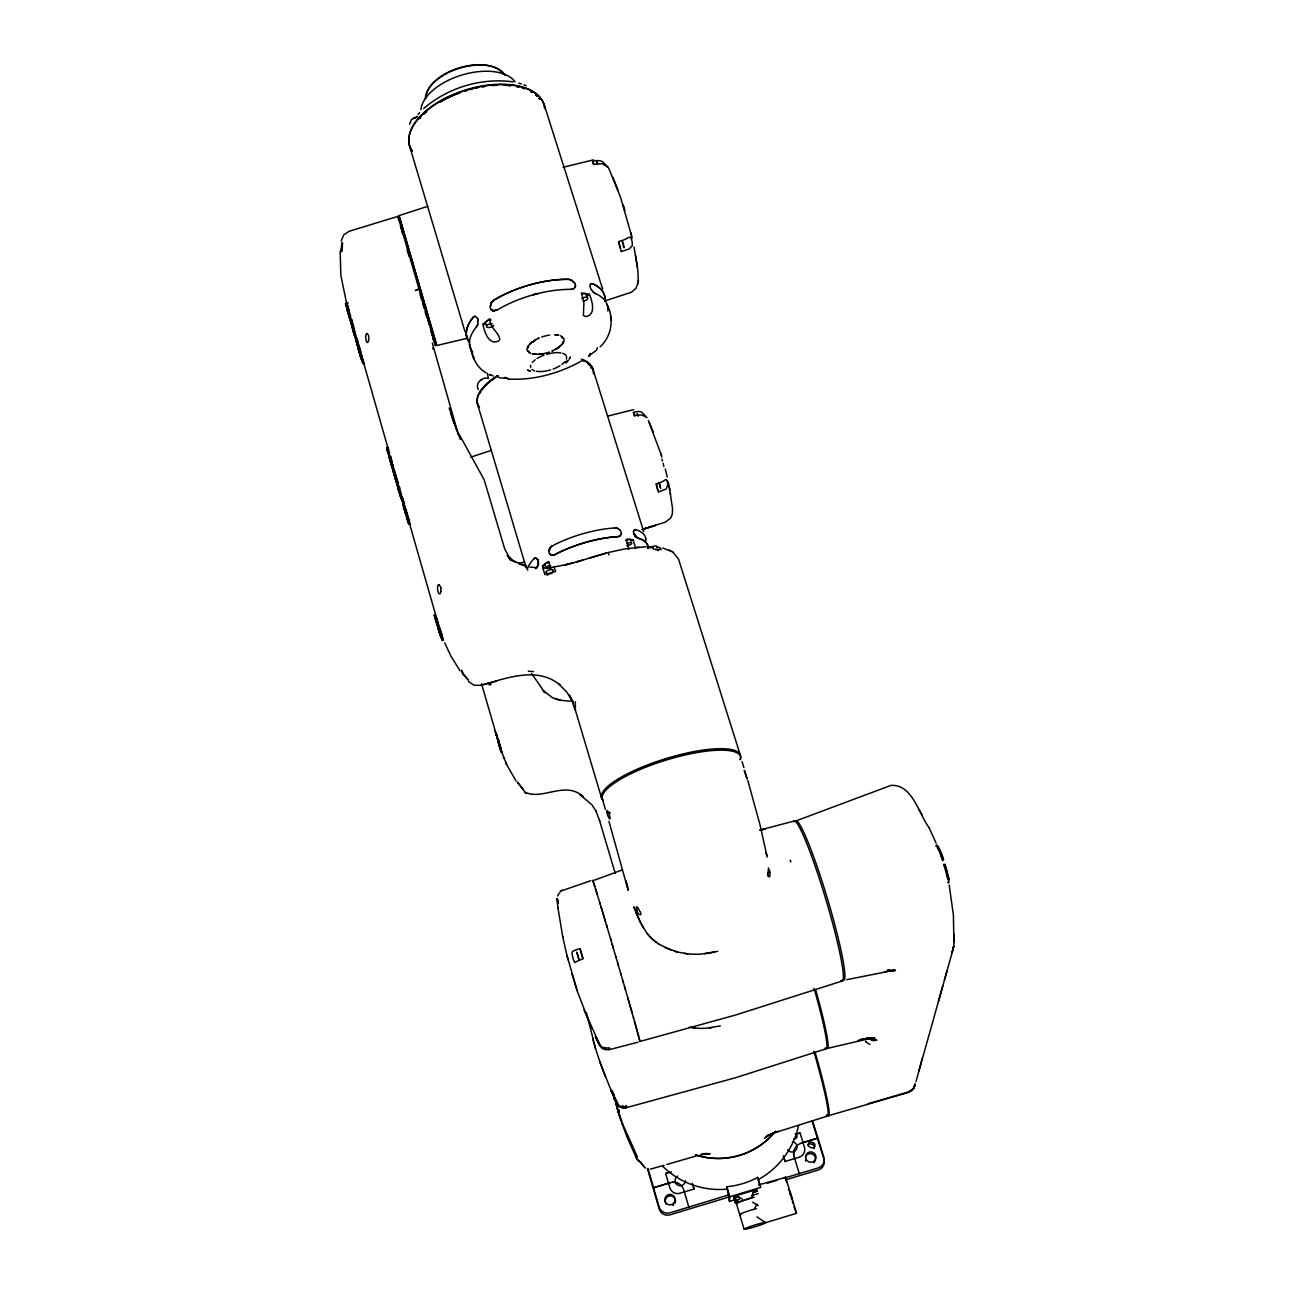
<?xml version="1.0" encoding="UTF-8"?>
<svg xmlns="http://www.w3.org/2000/svg" width="1294" height="1294" viewBox="0 0 1294 1294"><rect width="100%" height="100%" fill="white"/><g stroke="black" fill="none" stroke-linecap="round" stroke-linejoin="round"><path stroke-width="1.5" d="M648.132 548.155A61.287 21.205 -16.9 0 0 638.168 538.207L634.206 534.519A3.85 1.973 61.7 0 1 633.494 532.206L633.607 531.041M954.066 936.516L954.05 934.333L953.904 942.566L953.403 915.117L949.198 885.031M633.526 531.413L633.478 531.802M490.232 306.5L491.574 302.505L490.264 307.115A4.61 3.445 -77.2 0 0 491.202 309.687L493.677 310.948L491.202 309.687M478.052 320.427L477.777 324.001A7.618 3.445 -86.9 0 1 476.257 326.978M638.298 281.671L637.877 270.317L634.028 247.008M943.682 865.314L943.698 864.457M548.915 551.228L550.079 547.88L548.947 551.745A3.866 2.992 -82.4 0 0 549.481 553.606L551.875 555.223L554.803 554.657A61.287 21.205 -16.9 0 1 617.788 536.589A6.454 4.788 44 0 0 620.392 535.587L621.217 534.26M954.05 937.39L953.759 945.639M498.449 741.527L497.462 739.068M340.193 251.198L340.807 275.121L346.468 302.618M944.927 864.942L944.944 864.117L948.259 877.85M433.231 348.183L433.166 349.073L433.118 347.746M574.908 708.271L575.377 710.066L575.361 701.769M341.115 241.007L343.751 234.861L349.154 231.27L397.937 216.373L435.447 345.579L434.137 342.037M591.52 289.84L590.857 288.821A4.578 2.184 59.1 0 1 590.032 286.168L590.776 283.904A7.764 3.461 65.3 0 1 592.814 283.968M910.604 1091.052L913.435 1088.772L914.939 1084.259L913.435 1088.772L909.504 1091.489L914.098 1087.704M729.412 1201.43L726.856 1186.727A81.15 80.972 63.6 0 0 757.686 1177.411L760.71 1187.407L729.848 1196.74L729.412 1201.43L735.089 1199.716M793.659 1154.588L794.047 1150.366M467.846 338.122L436.741 345.53L399.037 215.613L427.861 206.296M496.912 736.399L496.75 734.879M368.677 340.015L368.709 336.456A3.639 1.666 88.5 0 0 368.224 334.774L366.817 333.561M621.282 533.888L621.314 532.999M812.535 1120.814L823.809 1157.127A8.735 8.621 57.9 0 1 818.148 1167.964L784.293 1178.09M558.005 899.848L557.924 903.746L557.196 898.796M575.442 286.023L574.245 288.336A7.651 5.322 40.7 0 1 571.188 289.355A71.736 31.654 -17.1 0 0 497.025 310.059L493.629 310.932L490.895 309.266M575.474 285.489L575.248 286.945M440.801 591.714L440.882 588.172M605.188 300.806L631.488 292.234L636.033 288.238L638.185 282.302M642.552 529.375L665.456 522.08L670.713 517.988L672.33 514.074L672.573 508.655L669.208 486.69M638.007 283.677L638.476 280.313M390.869 458.027C394.864 470.951 389.154 459.435 391.403 462.476M953.743 945.768L952.093 952.675L953.662 946.254L953.306 948.518M536.654 567.128A6.082 2.928 -89.4 0 0 538.175 563.44L538.288 561.45A3.866 2.248 86.8 0 0 537.592 559.671L537.156 559.008M914.939 1084.243L914.567 1086.572L914.842 1085.407M752.784 1192.421L757.508 1190.998L753.124 1192.615A4.658 4.594 83.9 0 1 752.93 1193.424L752.833 1193.666A27.53 27.125 85.6 0 1 751.992 1195.332L751.571 1196.077M538.142 564.475L538.32 563.505A4.303 2.491 86.8 0 0 538.32 561.434M758.543 1184.9L785.442 1177.443M530.669 365.151L530.556 367.561M500.503 747.576L501.7 752.655L498.594 743.371A125.761 36.248 -16.9 0 1 498.141 741.3L497.769 739.44M796.15 1134.11L800.048 1133.043L804.447 1147.228A8.039 7.958 58.3 0 1 799.191 1157.208L785.086 1161.478L783.339 1155.655M566.448 359.182L566.643 356.772M478.408 389.672C474.332 383.04 483.39 375.972 488.679 378.576M936.225 846.357L936.5 845.403M947.92 877.769L948.049 879.144M597.537 347.665L596.194 350.528L591.326 354.022A5.597 1.068 -29.5 0 0 589.692 355.316M841.828 981.143L735.445 1015.062L639.98 1041.46L633.397 1017.375M919.274 1069.653L915.893 1081.849M922.234 1058.249L918.966 1070.866L952.562 951.106M948.745 881.958L949.117 879.144M764.107 1222.183L765.692 1222.652L796.522 1213.303L790.003 1191.418M938.457 1001.362L942.841 985.64M944.458 979.914L947.014 970.872M590.177 353.343L588.802 356.368L589.611 355.349M633.559 531.058L634.141 530.006A6.454 3.041 68 0 1 634.966 529.602L635.791 529.634L634.739 529.634M753.286 1194.702L751.49 1198.018A11.727 1.019 -17 0 0 749.647 1198.519L744.907 1199.942A11.727 1.019 -17 0 0 740.702 1201.414L738.259 1202.369A11.727 1.019 -17 0 0 736.254 1203.404L736.254 1203.857A11.727 1.019 -17 0 0 736.771 1203.857M415.39 290.552L419.11 288.966L415.746 290.228M948.648 882.346L948.615 882.459A18.375 1.925 77.6 0 1 948.534 882.637M490.555 304.705L491.235 303.006A7.651 6.195 -78.4 0 1 492.318 301.583L493.984 300.095A72.011 32.059 -17.1 0 1 568.115 279.31A7.829 6.033 51.7 0 1 571.77 280.377L574.779 283.354A4.594 3.122 48.4 0 1 575.474 285.99M462.556 673.139L468.444 680.062L463.576 674.821L461.57 670.324L463.187 674.853M947.887 879.694L946.998 875.553M590.113 284.939L590.824 283.871M656.559 483.778L658.824 483.131M397.937 216.373L398.94 220.546M667.704 484.15A4.464 1.472 82.1 0 1 667.769 484.668L666.216 489.003L658.597 491.882M491.008 303.556L491.283 303.022A7.732 6.26 -78.4 0 1 492.674 301.178M618.888 242.043L621.249 251.376M754.467 1208.709L756.99 1204.083M569.085 359.473L570.411 357.015L569.764 358.131M639.802 1041.217L639.317 1038.694M765.579 1222.798L765.627 1222.49A11.322 0.873 -17 0 0 749.113 1226.89A11.322 0.873 -17 0 0 748.886 1228.475A11.322 0.873 -17 0 0 765.579 1222.798L756.909 1216.813M733.682 1196.449L756.974 1189.396M753.739 1194.977L758.3 1193.553M415.148 118.207L416.506 116.347M525.979 566.448L527.758 570.25M528.146 345.789L532.432 341.632L529.877 343.945M562.841 343.395L558.523 347.52L561.127 345.385M536.751 567.29L536.687 567.306A61.287 21.205 -16.9 0 0 535.392 568.648A61.222 21.189 -16.9 0 1 536.751 567.29A6.082 3.284 87.3 0 0 538.627 563.683M417.994 114.503L419.612 112.659M492.642 301.13L493.984 300.095A71.946 32.026 -17.1 0 1 568.082 279.358A7.829 5.904 49.8 0 1 571.754 280.491L573.646 281.93M600.157 346.776C611.819 336.068 614.375 318.583 607.08 304.543M568.309 360.557L565.866 363.08M532.238 362.498L535.166 359.797M492.302 301.567L493.548 300.418M564.815 361.835L561.887 364.487M618.985 241.428L621.638 240.668A11.872 3.72 -15.6 0 0 627.865 237.837L629.887 237.045L631.181 238.419A5.354 1.504 84 0 1 631.375 238.759L631.504 239.358A5.451 1.084 80.4 0 1 632.184 242.366L632.313 245.31A5.467 3.186 71 0 1 632.216 245.828L629.062 249.014L621.249 251.586M551.762 546.197L550.694 547.119L552.15 545.971A61.416 21.464 -16.9 0 1 615.103 527.952A6.583 5.289 56.8 0 1 618.208 528.664L619.826 529.893M551.406 546.489L551.05 546.796A6.502 5.451 -84.6 0 0 549.853 548.316A6.519 5.516 -85.9 0 1 551.001 546.764L551.794 546.214M423.672 108.599C447.756 87.652 481.449 77.446 513.087 81.878M482.888 324.26L489.714 318.647C489.31 327.333 498.449 331.798 499.808 339.19A5.758 3.72 6.1 0 1 499.419 339.998A5.839 3.623 -0.5 0 1 497.721 341.39C488.259 345.013 484.199 330.666 482.888 324.26L485.185 324.632A5.58 2.507 -16.5 0 0 486.738 324.681M735.72 1199.263L734.491 1200.444M583.4 315.251A5.645 3.478 -46.3 0 0 583.643 315.558L584.322 316.092A5.823 3.494 -35 0 0 586.311 316.464A5.71 3.704 -39.8 0 0 587.379 316.27C596.033 313.148 591.876 300.337 589.433 294.336L587.476 295.905A5.58 2.491 -17.7 0 1 586.829 296.358M565.769 361.948L567.241 360.8M534.39 558.474L533.872 558.846A6.567 3.607 77.7 0 1 534.341 558.474L533.921 558.846A61.416 21.464 -16.9 0 0 527.936 567.937M754.208 1197.257L751.701 1197.92A11.29 0.987 -17 0 0 739.78 1201.803L739.408 1201.948A11.29 0.987 -17 0 0 736.901 1203.744M501.36 751.296L501.118 750.374M764.511 1138.316L768.118 1135.614M543.561 569.182L542.509 565.688L548.478 561.531L550.84 568.341M493.095 300.758L494.017 300.111M635.613 548.332L633.089 539.711L631.391 540.876A4.739 1.666 -17.3 0 1 630.841 541.216M765.627 1137.377L768.782 1135.291M560.076 891.323L590.824 880.696M537.948 338.656L539.113 337.993L534.438 340.322M556.517 348.798L551.907 351.095L553.088 350.609M496.977 310.042L496.071 310.544M497.025 310.059L492.302 310.576M394.007 471.825L393.198 468.768M909.504 1091.489L911.639 1090.47M620.36 535.619A6.454 4.772 44 0 1 617.788 536.67A61.222 21.189 -16.9 0 0 554.803 554.657C551.309 555.854 555.175 554.56 553.525 555.126A6.405 5.063 -71.9 0 1 552.279 555.272L549.497 553.606M554.803 554.657L552.7 555.255M621.945 870.053L592.814 880.761M693.422 1187.051L693.988 1189.008L679.803 1193.294A8.071 7.99 -84.3 0 1 669.871 1187.86L665.682 1173.561L667.51 1172.914M561.272 890.596L562.292 890.191M773.197 1133.269L766.889 1135.776L778.212 1131.296M771.693 1133.69L827.675 1115.994M735.542 1199.295L735.72 1202.077M534.891 558.248L534.6 558.345A6.486 3.542 78.7 0 1 535.748 558.215L536.039 558.264A5.386 2.992 82.9 0 1 536.897 558.765A4.432 2.523 85.4 0 1 537.641 559.687A3.931 2.297 86.7 0 1 537.948 560.27L537.366 559.299A4.529 2.604 85.9 0 0 536.848 558.733L536.573 558.539A5.726 3.203 83.7 0 0 535.425 558.167A6.502 3.558 80.2 0 0 534.6 558.361M470.741 457.154L491.477 450.344M734.717 1199.635L734.491 1198.131M826.526 1048.641L735.607 1077.708L625.342 1107.955M736.221 1197.257L734.167 1198.293M736.949 1201.625L734.895 1202.433L736.949 1202.061M642.164 529.489L655.443 525.396L642.277 529.424M603.635 553.848L576.606 561.936L582.704 560.092M664.097 1165.279L650.348 1169.161M665.682 1173.561L671.408 1171.846M801.212 1143.103L817.905 1138.073L801.196 1143.217A10.902 10.773 58.1 0 0 794.079 1156.723M670.373 1182.7L653.535 1187.779L670.341 1182.619A10.95 10.837 -83.8 0 1 683.798 1189.962L688.845 1207.092L669.888 1212.818A8.783 8.67 -83.2 0 1 659.115 1206.93L647.906 1168.336M688.845 1207.092L728.36 1195.009M767.407 1183.201L776.788 1180.371M728.15 1197.257L669.904 1214.872A8.718 8.605 -83.4 0 1 659.196 1209.017L647.437 1168.595M785.442 1179.918L818.309 1169.97A8.686 8.557 58.3 0 0 823.938 1159.198L812.082 1121.073M589.174 558.151L606.724 552.959M942.453 860.332L943.407 858.812A19.556 2.378 72.8 0 0 936.516 845.451M942.485 860.623L943.504 859.572M579.356 561.095L564.297 565.154L573.242 562.858M666.782 1164.503L696.673 1155.833M498.627 742.53A125.664 36.151 -16.9 0 0 498.95 744.228L498.853 744.26A125.777 36.183 -16.9 0 1 498.513 742.562L500.293 748.595M498.594 743.371L498.255 741.268M481.53 683.766L498.869 743.387A134.414 128.624 -8 0 0 500.357 748.45L500.681 750.132A127.524 36.394 -16.9 0 1 500.357 748.45L506.601 764.479L516.128 781.123M500.972 750.941L501.344 751.717L498.95 743.807M501.393 752.186L501.538 750.843M868.128 1103.701L909.456 1091.635M828.338 1115.751L908.906 1092.298M798.236 1133.495L800.048 1133.043M603.974 553.751L606.223 553.104M495.198 731.498L495.78 732.986L495.198 731.207M436.547 623.077L434.088 614.812L435.641 615.2M438.909 631.326L437.97 626.474M440.332 633.801C440.753 640.368 444.004 638.411 441.464 633.381M438.828 631.035L441.966 639.899L443.583 640.239M736.593 1197.144L738.567 1196.691A6.729 6.616 84.1 0 0 739.1 1197.274L742.319 1199.134M393.23 466.649C393.263 463.98 390.61 463.592 391.71 466.115A144.524 58.424 -16.7 0 0 392.244 467.878L394.799 476.985L390.367 461.36L391.645 460.987M391.888 461.926L390.61 462.281L388.734 455.504L391.694 464.853M392.179 462.654C390.901 466.908 392.211 456.07 390.141 455.763M391.095 463.915L391.419 465.096L392.972 464.497M392.551 466.131L391.791 463.834M394.573 475.351L395.851 474.995L398.131 483.422L396.854 483.794L394.573 475.351A144.831 57.842 -16.7 0 0 395.673 479.896L397.048 479.799M396.918 479.476L395.511 479.265L396.692 478.327M397.161 480.43L396.11 481.514L397.727 482.161M397.792 484.587L396.789 482.662L398.067 482.306M398.18 483.907C394.848 485.735 400.752 484.862 397.549 481.692M400.493 496.718L400.218 495.925L401.771 496.362L400.493 496.718L399.943 494.955A145.203 57.065 -16.7 0 1 399.555 493.629C395.608 482.613 399.814 484.862 401.011 493.936L436.887 619.179M397.986 488.081L398.681 485.525M398.067 487.191L399.668 487.24M398.245 487.337L399.231 489.488M398.973 489.585C397.355 486.382 399.15 492.642 400.315 491.38M398.908 491.299L400.444 491.898M400.089 495.278L399.555 493.532L400.525 494.13M399.943 494.955L401.011 493.936M401.981 500.082L403.13 503.188L400.784 496.912L402.062 496.54L402.709 498.627M402.191 500.827C401.836 500.535 406.639 502.04 402.628 503.398L404.391 507.96M402.628 503.398L404.488 503.14M403.032 504.191C403.922 508.995 402.288 501.215 404.375 504.434M403.259 504.272L404.375 504.239M403.388 506.067C406.203 504.951 400.962 507.766 404.747 510.612L406.025 510.24L404.682 505.695M403.21 503.495L404.262 506.488M404.262 508.882A145.219 56.418 -16.7 0 0 405.281 510.726L406.559 510.37L406.025 509.448M407.561 513.912L406.284 514.268A145.397 56.273 -16.7 0 1 405.119 512.133L406.187 510.984L406.737 512.068M405.119 512.133L406.187 510.984M406.106 515.077L405.345 512.925L406.639 512.57L407.044 513.605M405.847 513.136A145.381 56.305 -16.7 0 0 406.057 513.492L407.335 513.136M405.604 513.831L406.639 512.57M408.597 517.519L406.72 517.762L406.478 516.872L408.192 516.743M406.478 516.872L407.626 516.953M406.72 517.762L408.273 517.471M408.111 522.436L406.963 518.571L408.241 518.198C411.799 520.706 406.559 523.585 409.26 521.789M408.597 519.266L407.319 519.638L408.5 523.002L409.777 522.647M409.632 522.372L408.5 523.002M409.163 524.361C412.236 523.019 407.238 525.607 408.451 522.161M390.206 458.157A144.41 59.2 -16.7 0 1 387.084 448.727L386.744 447.546L388.038 447.19M387.084 448.727L388.362 448.371L389.575 453.676M350.577 315.412L349.315 315.768A141.903 66.415 -16.6 0 1 348.959 314.976M355.931 340.484L355.235 336.537A142.275 65.396 -16.6 0 1 353.763 332.817L351.742 325.797A142.162 65.735 -16.6 0 1 350.415 320.087L351.677 319.731L353.602 326.444L352.324 326.8A142.275 65.396 -16.6 0 0 353.65 332.477M351.483 320.039L350.221 320.394L348.07 312.922A141.919 66.366 -16.6 0 1 346.727 307.163L347.989 306.807L348.846 309.8L347.585 310.156A159.631 118.45 -18.7 0 0 350.076 319.796L351.289 319.456A158.143 116.961 -20.9 0 1 349.024 309.751M351.742 325.797L353.003 325.441M353.116 325.797L351.871 326.137A142.162 65.735 -16.6 0 0 353.844 330.601M357.241 344.253L353.844 333.173A142.291 65.363 -16.6 0 1 352.518 327.495L353.796 327.139L356.254 336.958M355.219 333.156L353.974 333.512A142.291 65.363 -16.6 0 0 355.057 336.214M360.266 354.427A142.615 64.441 -16.6 0 1 359.166 351.774L357.144 344.722A142.486 64.781 -16.6 0 1 355.834 339.109L357.095 338.753L359.732 349.024M357.144 344.722L358.406 344.366M359.053 351.434A142.615 64.441 -16.6 0 1 357.759 345.854L359.02 345.482M362.643 363.21L359.247 352.13A142.615 64.409 -16.6 0 1 357.953 346.549L359.231 346.194L360.217 349.72L362.611 359.117L361.349 359.473L360.217 355.656L361.479 355.3M359.166 351.774L360.428 351.418M359.247 352.13L360.508 351.79M360.638 352.114L359.376 352.469A142.615 64.409 -16.6 0 0 361.802 357.678M361.592 360.266L362.854 359.926L364.261 363.501M346.533 306.468L347.795 306.112L346.938 303.12L345.676 303.475L346.533 306.468A141.903 66.415 -16.6 0 0 347.876 312.226L349.137 311.886M345.919 305.352L348.005 312.582L349.251 312.226M348.07 312.922L349.331 312.566M580.003 948.615L578.984 948.906A8.185 1.634 -14.9 0 0 572.563 951.527L572.045 952.675A5.677 0.97 75.9 0 0 573.064 958.353A5.677 0.97 75.9 0 0 574.859 962.429L575.652 962.202A8.185 1.601 -18 0 1 581.993 959.242L582.996 958.919L580.003 948.615L580.796 951.187M417.655 116.767L411.379 119.517L409.632 124.24M794.047 821.059L760.274 829.955M536.816 293.787L533.257 294.725L538.158 293.431M608.18 415.989L633.753 409.6M829.535 1047.914L872.415 1037.869L863.826 1039.163M563.068 167.282L593.59 159.825M480.737 685.319L496.718 681.178M608.827 1049.79L638.071 1042.188M607.97 552.587L624.727 548.915L646.191 546.764M866.899 1038.5L857.809 1040.732L860.834 1039.988M518.603 563.537L524.474 562.114M720.37 1025.916L706.314 1028.229A66.512 65.557 -3.1 0 1 694.927 1028.002L689.298 1027.161M633.251 412.382L635.678 411.799A10.093 9.365 -33.2 0 1 641.889 412.268L647.016 417.687L642.034 414.97L634.772 415.439L633.494 412.608M665.1 947.629L677.732 952.109L687.712 953.824A78.481 76.637 -3.7 0 0 701.154 954.082L717.749 951.365M846.745 979.671L895.027 970.096L885.128 971.648M592.345 161.507L595.191 160.86A11.856 11.387 -55.4 0 1 602.438 161.604L608.342 167.541L602.438 163.707L593.978 164.144L592.652 161.782M700.572 1154.782L707.883 1153.844L705.084 1153.552M566.901 564.475L554.026 566.982M714.498 952.158L704.551 953.791M702.917 1154.183L706.589 1153.633L700.733 1154.539L709.985 1153.811M887.83 971.212L895.448 970.516L887.425 970.096M709.193 1027.97L712.023 1027.614M734.264 1199.037L733.666 1196.481M703.952 1154.038L708.255 1153.65M539.032 354.232L542.558 353.828M869.39 1038.5L874.922 1037.869L861.464 1039.066L874.793 1038.661L867.32 1038.532L872.253 1038.904L868.711 1038.5M541.798 353.941L536.848 354.281M636.211 547.427L638.799 547.184M657.012 547.411L658.484 547.33A4.108 2.928 -86 0 1 661.137 549.626L653.502 549.141A4.125 2.928 -86 0 0 650.817 546.747L647.469 547.103L653.001 547.524M703.71 1153.892L709.403 1153.601M704.874 1153.827L703.079 1154.232L705.537 1153.698L704.486 1153.633M555.401 334.92L558.798 335.227L554.576 334.758M734.296 1198.147L738.648 1196.804M504.531 378.155L499.597 377.783L496.621 376.133M505.21 377.33L508.623 378.964L507.669 378.479A5.613 1.181 -3.2 0 0 505.614 378.236L504.579 378.155M705.246 1153.666L709.613 1153.795M571.835 701.332L560.82 700.345L552.376 697.66L543.173 690.543L544.887 692.759L541.232 687.47M508.332 379.045C534.373 380.549 560.577 373.06 583.06 360.104A60.317 25.265 -16.9 0 1 593.364 373.707M867.32 1038.532L869.633 1038.645L866.009 1038.403M536.638 354.313L532.432 353.877L535.878 354.297M542.509 565.688L544.434 565.818A4.755 1.666 -16.5 0 0 545.049 565.818M528.356 671.214L533.452 671.586M529.844 566.998L537.269 567.775M672.443 1182.247L676.633 1182.684M468.654 341.309A71.946 32.026 -17.1 0 1 473.086 317.418A7.78 4.173 81.2 0 1 475.157 316.351L477.502 318.211M633.089 539.711L626.377 539.194L628.674 549.529M684.38 953.403L687.712 953.824M404.326 503.123L404.278 503.997M692.112 1027.63L694.943 1027.986M866.754 1038.338L876.928 1040.166L868.128 1038.403L874.469 1040.198L869.083 1038.564M635.483 529.602L635.742 529.667A61.416 21.464 -16.9 0 1 645.318 542.04M551.503 555.142L550.047 554.317L552.312 555.272M867.853 1038.435L869.908 1038.823M589.433 294.336L581.394 292.913L583.901 302.747L583.416 315.235M560.82 700.345L555.029 698.744M530.508 371.152L527.548 370.035L530.022 371.362M498.659 741.624L497.203 738.211M889.641 970.5L892.148 971.131L888.282 970.047M662.787 548.041L672.751 551.891L678.477 558.943L740.006 754.159M396.789 482.031C400.202 490.507 394.751 479.896 398.131 483.422M674.481 951.219L677.749 952.109M438.844 584.856L440.364 586.376A3.704 1.795 85.8 0 1 440.866 588.172M518.781 83.107L521.417 83.884M408.014 517.39L407.82 516.549M519.347 564.038L526.189 566.174L512.812 560.706L516.031 562.518M648.084 548.171A61.222 21.189 -16.9 0 0 638.12 538.223L636.939 537.641A6.179 2.653 59.6 0 1 636.017 536.881L635.338 536.185M868.128 1038.403L872.269 1039.907L869.277 1038.71M827.384 1047.574L828.71 1048.059M493.143 375.923L489.31 374.467L490.992 375.098M671.279 950.184L659.228 944.345M866.365 1041.492L865.46 1041.314L867.837 1043.287M870.231 1039.341L868.29 1038.581L874.21 1040.91M534.568 370.877L531.899 369.518M406.914 517.099L405.345 512.925M523.941 84.773L526.302 85.776M530.702 353.375L528.809 352.308M526.334 793.578L524.199 791.702C541.264 801.504 565.203 779.975 583.06 796.554L579.987 794.71L591.924 804.787L596.259 811.532L595.871 810.804L599.72 821.027M560.512 335.744L562.421 337.006M669.273 550.047L670.195 550.532M671.796 551.39L672.751 551.891M868.484 1043.66L869.164 1044.032A6.777 2.054 27.4 0 0 869.891 1044.355M752.493 1202.158L758.235 1205.62M396.789 482.662L397.598 484.635M485.994 372.721C476.807 367.771 472.633 357.597 470.353 347.94M634.95 909.86L633.785 906.787L640.029 921.975L646.968 933.249A50.579 49.528 -5.2 0 0 656.462 942.436L659.244 944.329M511.033 560.593L507.216 555.482L513.718 561.224M436.854 623.32L439.184 629.887M510.92 559.251L512.101 560.221L509.707 558.199M348.701 312.485L348.798 313.941M785.426 1176.764L792.057 1198.713L791.394 1197.468M468.363 681.485L473.992 685.189L480.689 685.351C505.501 678.606 537.414 665.601 560.156 685.222L558.798 684.025L566.756 692.064L573.533 702.804L569.263 695.088L570.298 697.094M635.386 536.169L634.011 534.05L636.324 537.139L634.739 535.409M593.38 292.04L591.471 289.872M796.522 1213.303L795.05 1209.825M608.261 553.007L608.989 554.867M390.934 461.812L391.435 462.815M619.794 529.909L620.748 531.122A3.866 2.782 52.3 0 1 621.33 533.452M574.051 282.383L574.73 283.386M659.277 482.953L660.652 488.453M657.578 489.795L656.074 483.972M540.892 686.823L531.559 673.495M508.833 557.455L510.726 560.156L504.676 548.834L484.199 479.848L459.224 434.396M438.035 626.911L435.787 619.616L436.709 621.621M943.73 864.457L946.949 875.359M460.049 670.81L450.943 656.139L444.748 642.908M635.047 535.797L634.254 534.503M929.205 827.853C918.4 813.489 912.755 784.31 891.032 785.377L795.503 821.075A83.285 7.845 73.3 0 1 828.354 901.756A83.285 7.845 73.3 0 1 842.345 979.801M922.331 815.171L919.015 809.623M643.183 927.766L636.147 912.917M402.563 498.303L403.307 500.212M658.436 492.076L656.462 484.328M433.086 339.125L433.636 340.128L432.778 337.346M617.529 1104.283L618.985 1106.224A6.826 6.745 -54.5 0 0 625.277 1107.793L626.717 1107.421L626.328 1106.241L624.873 1106.613A6.826 6.793 -44.1 0 1 618.548 1104.995L611.221 1090.842L599.656 1061.242M608.859 168.511L620.57 197.4L631.585 235.799M735.623 1202.676L734.507 1200.509M929.108 827.675L936.128 843.219M442.791 638.233L442.467 637.295M637.408 1156.901L622.705 1124.179M666.911 480.446L665.844 479.556L664.129 480.478A10.19 4.076 -15.7 0 1 658.824 483.131M401.14 497.98L401.965 500.293M441.48 638.201L441.06 636.163M616.445 1102.035L611.156 1090.696L617.626 1104.445M639.576 1161.025A5.726 5.677 -74.5 0 1 637.78 1159.877L635.775 1156.787L638.088 1160.734A5.726 5.645 -69.2 0 0 641.226 1162.206M618.581 242.204L620.36 248.416M404.747 510.612L406.025 510.24M636.276 1157.871L626.603 1135.938M399.668 491.914L400.525 495.456M598.685 1043.449L597.893 1041.621L600.481 1045.698A8.023 7.942 -23.6 0 0 608.164 1047.833L609.296 1047.865L609.7 1049.208L608.698 1049.466A8.007 7.893 -41.4 0 1 601.063 1047.396L584.047 1009.999M496.556 734.733L497.155 735.849M611.156 1090.696L617.27 1103.733M566.869 955.182L577.512 991.835L591.584 1028.293M570.832 698.048L572.304 701.251M614.213 1098.687C615.491 1102.067 613.065 1095.274 614.213 1098.687L611.836 1090.179M404.391 507.62L403.987 506.714M505.873 762.845L506.601 764.479M503.35 757.022L504.078 758.672M392.778 467.652L392.761 468.574M406.85 516.565L406.187 515.012M408.079 516.355L407.254 514.139M648.359 420.388L661.444 455.391M351.337 322.028L349.509 316.448A141.919 66.366 -16.6 0 1 348.199 313.261M653.292 432.164L649.232 422.41M768.038 875.569L768.458 876.361L767.795 873.11M399.797 492.205L400.283 493.402M400.719 496.184L401.205 497.074L401.108 496.168M392.761 467.328L392.082 466.05L392.729 468.622M498.74 742.368L498.206 741.349M497.058 735.17L497.511 736.804L497.349 735.914M766.404 853.878L765.999 852.778M450.587 412.899L454.566 423.656L451.557 415.681M420.388 292.945L421.375 295.469M460.341 439.475L452.496 418.302L454.55 423.639M443.276 639.527L442.58 637.732M613 177.424L617.934 190.072M436.741 345.53L399.037 215.613M439.653 628.237L440.591 630.971M634.739 416.183L633.834 413.724L633.947 414.905M497.866 740.103L498.546 741.915M790.213 860.122L790.877 861.885M622.123 1123.758L626.668 1136.1M940.77 853.069L942.647 858.003M600.092 1062.584L605.366 1076.851M441.885 635.613L441.545 634.723M449.099 407.966L452.043 415.94M436.806 621.266L435.188 617.691L435.366 618.823M437.987 627.509L436.676 623.174M439.928 633.154L440.753 636.373L438.876 631.165M453.498 420.971L456.701 429.657M434.347 615.572L436.757 618.791M622.754 1124.324L616.753 1107.082M439.701 632.556L438.278 628.528L438.65 630.566M948.195 877.688L947.79 876.216M614.65 1098.703L618.37 1112.161M615.895 1103.685L618.354 1112.128M439.2 630.647L440.251 633.559M400.477 495.553L399.959 493.839M400.396 494.001L399.571 492.173L399.895 493.58M572.692 702.723L574.326 708.093M618.16 1111.546L620.247 1118.162M661.865 459.046L662.512 461.052M790.116 1193.877L790.602 1195.3M439.054 630.744L438.44 628.916M500.471 748.514L499.953 746.962M440.591 632.006L440.186 630.793M942.42 860.041L942.194 859.345A17.922 2.054 72.7 0 0 941.838 858.391M620.214 1118.048L622.252 1124.146M497.656 739.472L498.093 740.637M500.584 749.469L499.775 746.978M434.978 617.287L437.679 626.555M794.031 1206.817L794.565 1208.402M469.593 344.851L474.089 359.182L473.41 357.095M496.152 734.005L495.667 732.808M495.78 733.488L496.475 734.943M427.602 318.777L429.624 324.972M578.855 959.21L576.768 952.093L578.871 959.291M495.925 733.924L497.317 738.178M437.356 622.867L437.712 623.951M624.323 208.916L622.996 204.759L624.856 210.582M592.684 1038.678L595.483 1048.35L586.425 1012.798M595.337 1047.946L600.012 1062.358M437.194 622.996L438.035 625.034M597.585 163.675L596.728 161.653L597.035 163.885M593.817 164.726L592.976 162.688L592.992 163.513M527.062 568.034L526.334 566.416A183.683 3.267 73.7 0 0 526.043 566.901L526.076 567.257M499.84 746.541L498.724 743.031L500.859 749.275A127.702 36.378 -16.9 0 0 501.231 751.749M393.635 467.797L395.657 475.076M397.355 485.719L397.792 487.159M391.92 463.948L392.405 466.034M543.949 103.957L602.681 289.225M582.785 958.11L581.524 953.824M660.247 487.353L659.293 483.713M594.787 886.325L592.749 880.211L600.27 904.231M618.257 1111.853L620.101 1117.725M577.14 990.686L571.916 973.832M436.838 618.581L438.084 623.142M435.544 618.969L436.499 622.139M742.06 761.648L743.888 767.504M592.636 368.24L643.733 531.608M496.912 736.626L496.087 734.426L496.734 735.979M393.408 469.156L394.023 471.485M788.499 1188.83L789.049 1190.609M398.487 489.698L399.183 492.318L397.792 487.482M438.165 622.948L441.723 634.319M794.095 1156.626L799.304 1173.674M595.563 888.8L597.456 894.963M360.379 356.238L357.953 346.549M623.093 245.407C626.167 254.045 621.104 235.023 622.624 243.644M757.686 1177.411L759.449 1184.026M499.581 746.347L499.209 745.085M437.388 620.78L437.938 622.64M784.52 1159.521L785.086 1161.478M792.397 1201.511L792.931 1203.323M430.773 330.714L432.358 335.939M599.785 902.614L602.147 910.491M580.893 951.591L581.346 953.241M497.317 738.033L496.702 736.512M398.973 486.673L399.377 487.806M398.536 490.038L398.261 488.76M735.865 1201.77L744.082 1229.171M726.856 1186.727L729.848 1196.74M409.357 145.284L464.967 331.539M602.486 911.607L605.495 921.716M601.079 906.948L607.112 927.135M626.361 1106.273L626.15 1105.561M357.047 339.675L356.351 337.297M602.179 798.576L605.414 809.397M575.021 708.983L601.403 797.411M477.389 403.647L525.623 565.818M599.446 820.25L615.216 873.288M618.532 1109.54L619.082 1111.384L618.678 1109.848M391.273 463.543L389.51 458.157L391.419 465.096M401.577 499.468L401.286 498.659M692.274 1183.217L693.988 1189.008M425.16 311.741L426.858 317.515M606.352 924.595L611.011 940.334M617.497 1105.788L617.82 1106.936M747.786 780.379L759.918 824.472L767.18 857.097M612.224 944.426L615.912 957.01M610.477 938.522L613.453 948.599M422.653 303.233L424.108 308.182M622.624 1105.642L623.271 1107.826L622.737 1105.949M608.94 821.35L628.205 890.385L627.153 884.028M617.562 962.607L621.104 974.738M615.766 956.509L618.386 965.453M420.146 294.692L421.666 299.868M497.074 737.337L497.511 738.696M622.835 980.706L625.568 990.136M620.845 973.864L623.239 982.114M437.518 624.064L438.003 625.924M624.533 986.562L629.305 1003.06M617.836 1107.163L617.497 1105.982M498.481 740.524L498.724 741.316L498.093 738.971M499.452 743.112L500.002 745.02M399.248 487.401L399.506 488.614M439.992 631.909L440.656 634.222M398.083 487.45L398.326 489.229M946.496 871.541L947.289 874.34M629.887 1005.098L633.591 1018.103M627.784 997.82L632.119 1012.895M407.125 249.677L408.985 256.18M432.342 343.136L458.383 434.719M395.155 473.135L394.719 471.728M354.815 336.65L352.518 327.495M439.879 632.329L440.639 635.014M610.089 813.311L609.765 812.195M361.527 355.462L388.135 448.63M348.442 310.803L348.976 312.711M352.178 323.904L352.712 325.813M353.262 327.722L353.812 329.63M354.799 333.124L355.284 334.79M355.753 336.456L356.222 338.122A142.275 65.396 -16.6 0 1 355.737 337.265M361.123 355.316L361.608 356.998A142.615 64.441 -16.6 0 1 360.686 355.3M439.006 628.463L439.507 630.194M395.301 476.079L394.751 473.847A144.685 58.408 -16.7 0 1 394.33 473.103M396.013 478.246L396.562 480.495M399.296 489.747L398.746 487.838A144.928 57.664 -16.7 0 1 398.326 487.11M405.281 510.726L405.054 509.949A145.219 56.451 -16.7 0 1 404.618 509.221M408.37 521.611L408.111 520.689A145.51 55.933 -16.7 0 1 406.963 518.571M346.727 307.163L347.585 310.156M350.415 320.087L352.324 326.8M355.834 339.109L357.759 345.854M393.797 472.391L393.57 471.614A144.685 58.408 -16.7 0 0 393.942 472.359A144.556 58.295 -16.7 0 0 394.799 474.316M395.398 478.699L397.145 485.201M791.378 1198.018L791.863 1199.732M612.66 1093.139L612.385 1092.201M946.642 873.094L946.901 874.016M661.024 454.032L661.849 457.073M634.578 1021.532L638.799 1036.737M401.787 230.85L402.628 233.826M391.047 462.767L390.772 461.764M500.131 745.684L499.84 744.665L500.018 745.7M399.102 491.995L399.345 492.707M400.444 226.062L401.366 229.362M568.098 959.824L567.225 956.589M441.092 635.791L442.305 640.595M638.265 416.247L637.052 413.304M390.448 461.327L390.756 462.459M498.19 739.311L498.53 740.217M946.529 874.129L947.095 876.41M949.1 878.998L945.865 867.029L945.752 868.889M786.121 1180.484L786.509 1181.923M663.159 463.301L663.854 466.438M498.271 739.634L498.594 740.491M665.294 469.026L667.219 476.985M612.935 1091.942L613.793 1095.322M766.42 853.716L766.841 855.447M500.535 747.01L501.328 749.873M613.146 1093.123L613.938 1096.309M790.553 1194.96L790.036 1192.696M613.307 1093.479L614.068 1096.536M625.94 880.745L627.444 886.908M562.825 937.196L557.957 908M487.272 373.173L488.356 377.799M500.762 747.916L501.425 750.86M500.616 747.544L501.15 750.002M562.664 936.468L566.95 955.554M630.922 232.839L632.103 238.225M439.151 627.234L439.345 628.14M770.043 872.221L768.474 867.934L768.021 873.272M668.238 481.886L669.871 490.005M611.205 320.136L610.444 316.221M347.989 306.807L348.523 309.735M351.677 319.731L352.211 322.627M357.095 338.753L357.613 341.6M538.191 561.111L538.239 561.45A4.303 2.394 86.9 0 1 538.239 563.488M466.438 335.308L466.713 336.893M637.457 267.357L635.483 254.918M469.496 344.253L469.851 346.436M670.389 492.982L670.599 494.324M667.817 484.15L667.736 483.632A4.61 0.938 81.5 0 0 667.17 481.19L667.057 480.802A4.545 1.278 85.7 0 0 666.911 480.365M478.036 319.828L478.149 321.025M556.889 898.699L557.989 908.242M645.69 539.727L645.69 538.611M648.084 547.071L648.084 548.575M480.203 393.053A58.926 24.699 -16.9 0 1 480.786 392.001M482.161 389.866A58.926 24.699 -16.9 0 1 482.969 388.798M483.843 387.731A58.926 24.699 -16.9 0 1 485.8 385.563M486.884 384.48A58.926 24.699 -16.9 0 1 490.523 381.261M491.866 380.193A58.926 24.699 -16.9 0 1 494.729 378.091M582.898 360.589A58.926 24.699 -16.9 0 1 583.998 361.123M587.735 363.582A58.926 24.699 -16.9 0 1 588.479 364.277M589.158 364.989A58.926 24.699 -16.9 0 1 589.773 365.733M590.76 367.318A58.926 24.699 -16.9 0 1 591.148 368.143M581.394 359.101A60.074 25.168 -16.9 0 1 592.943 370.44M479.524 407.238A60.074 25.168 -16.9 0 1 478.473 405.653M478.068 404.812A60.074 25.168 -16.9 0 1 497.09 375.81M550.516 567.532A3.267 1.148 -16.6 0 1 546.424 568.373A3.267 1.148 -16.6 0 1 546.456 566.804A3.267 1.148 -16.6 0 1 550.548 565.543M545.356 565.138A3.267 1.148 -16.5 0 1 545.372 563.666A3.267 1.148 -16.5 0 1 549.141 562.34M627.04 543.496A3.267 1.132 -17.3 0 1 631.084 542.671A3.267 1.132 -17.3 0 1 630.922 544.273A3.267 1.132 -17.3 0 1 626.83 545.534M625.617 540.52A3.267 1.148 -17.3 0 1 629.013 539.436A3.267 1.148 -17.3 0 1 630.776 540.083M478.376 406.203A60.317 25.265 -16.9 0 1 498.222 375.567M615.135 527.984A6.583 5.192 54.6 0 1 618.208 528.761M575.151 705.974A3.219 0.938 -16.6 0 1 575.167 705.473M488.291 682.828A5.144 1.715 83.4 0 0 491.008 683.62A5.483 1.876 82.6 0 0 491.235 682.714M500.681 750.132A135.983 130.16 -7.9 0 1 499.096 745.118M814.039 988.39A71.38 5.661 73.3 0 1 825.151 1048.043M815.899 990.686A71.413 5.694 73.3 0 1 826.332 1047.865M685.383 1180.775A5.241 5.192 -84.7 0 1 677.538 1185.078A5.241 5.192 -84.7 0 1 677.555 1176.068M792.446 1141.68A5.225 5.16 58.4 0 1 796.344 1149.525A5.225 5.16 58.4 0 1 787.69 1149.897M795.228 1133.657A2.782 2.75 55.4 0 1 796.926 1137.005A2.782 2.75 55.4 0 1 793.772 1138.963M740.993 1214.613A11.306 0.938 -17 0 1 743.241 1212.753A11.306 0.938 -17 0 1 756.521 1208.628M425.402 98.57A41.845 22.548 -17.1 0 1 460.551 67.919A41.845 22.548 -17.1 0 1 505.113 75.505M426.357 97.616A40.518 21.852 -17.1 0 1 426.357 96.468M426.664 94.106A40.518 21.852 -17.1 0 1 459.338 67.806A40.518 21.852 -17.1 0 1 500.972 71.461M501.797 72.318A40.518 21.852 -17.1 0 1 503.156 74.195M420.679 117.253A68.808 36.07 -17.1 0 0 419.385 118.725A68.792 36.07 -17.1 0 1 420.647 117.139M423.51 114.357A68.808 36.07 -17.1 0 1 426.632 111.527M439.685 102.275A68.808 36.07 -17.1 0 1 460.082 92.715M467.441 90.289A68.808 36.07 -17.1 0 0 464.967 91.049A68.792 36.07 -17.1 0 1 467.409 90.176M469.916 89.577A68.808 36.07 -17.1 0 1 472.407 88.914M474.914 88.316A68.808 36.07 -17.1 0 1 477.405 87.749M492.254 85.55A68.808 36.07 -17.1 0 1 497.058 85.242M504.029 85.226A68.808 36.07 -17.1 0 1 510.661 85.695M516.856 86.666A68.808 36.07 -17.1 0 1 518.797 87.102M522.533 88.121A68.808 36.07 -17.1 0 1 524.296 88.704M530.669 91.518A68.808 36.07 -17.1 0 1 532.093 92.343M539.744 99.25A68.808 36.07 -17.1 0 0 538.886 98.15A68.792 36.07 -17.1 0 1 539.695 99.137M423.478 114.244A68.792 36.07 -17.1 0 1 426.599 111.413M439.653 102.161A68.792 36.07 -17.1 0 1 460.049 92.586M469.884 89.464A68.792 36.07 -17.1 0 1 472.375 88.801M474.866 88.202A68.792 36.07 -17.1 0 1 477.373 87.636M492.221 85.42A68.792 36.07 -17.1 0 1 497.025 85.129M503.997 85.113A68.792 36.07 -17.1 0 1 510.629 85.582M516.807 86.552A68.792 36.07 -17.1 0 1 518.765 86.989M522.485 87.992A68.792 36.07 -17.1 0 1 524.264 88.59M530.637 91.405A68.792 36.07 -17.1 0 1 532.044 92.23M409.454 144.637A70.135 36.782 -17.1 0 1 470.87 88.429A70.135 36.782 -17.1 0 1 544.612 108.696M412.204 150.783A70.135 36.782 -17.1 0 1 411.476 149.619M410.829 148.422A70.135 36.782 -17.1 0 1 409.826 145.931M420.922 109.764A49.981 26.705 -17.1 0 1 462.362 74.874A49.981 26.705 -17.1 0 1 515.044 81.91M607.808 310.916A71.736 31.654 -17.1 0 0 595.515 293.592A7.602 2.782 56.1 0 1 592.943 291.571M472.747 352.146A71.736 31.654 -17.1 0 1 476.321 327.075A7.618 3.623 -88.3 0 0 477.89 324.131M605.042 298.024A71.946 32.026 -17.1 0 1 605.058 301.324A72.011 32.059 -17.1 0 0 592.83 283.807A71.946 32.026 -17.1 0 1 604.767 296.439M477.308 317.774A4.578 2.556 -89.7 0 1 478.117 320.427M563.699 338.332A19.232 8.346 -17.1 0 1 563.602 342.037M549.368 352.049A19.232 8.346 -17.1 0 1 541.555 353.958M527.418 350.836A19.232 8.346 -17.1 0 1 527.402 347.164M541.668 337.022A19.232 8.346 -17.1 0 1 549.61 335.081M559.995 365.765A18.844 8.039 -17.1 0 1 553.153 369.049M550.629 369.89A18.844 8.039 -17.1 0 1 536.363 371.297M537.059 358.503A18.844 8.039 -17.1 0 1 543.981 355.171M546.537 354.33A18.844 8.039 -17.1 0 1 560.949 352.938M562.728 353.375A18.844 8.039 -17.1 0 1 566.19 355.704M493.774 325.295A3.85 1.715 -16.5 0 1 488.792 327.544A3.85 1.715 -16.5 0 1 486.932 325.522A3.85 1.715 -16.5 0 1 492.221 323.613M485.897 323.532A3.833 1.731 -16.5 0 1 486.56 321.219A3.833 1.731 -16.5 0 1 491.105 319.942M581.718 298.477A3.833 1.715 -17.7 0 1 587.751 297.895A3.833 1.715 -17.7 0 1 583.19 301.146M581.604 294.256A3.833 1.715 -17.7 0 1 585.778 293.673A3.833 1.715 -17.7 0 1 586.214 295.63M469.56 342.684A72.011 32.059 -17.1 0 1 473.022 317.434A7.796 4.141 83.4 0 1 475.092 316.318M412.074 151.382A70.426 36.911 -17.1 0 1 463.705 91.033A70.426 36.911 -17.1 0 1 544.903 107.839M574.277 288.287A7.651 5.273 38 0 1 571.172 289.177M595.612 293.689A7.699 2.96 57.2 0 1 593.396 292.218M655.605 549.756A3.769 1.294 -17.5 0 1 658.031 550.678M650.009 548.041A3.769 1.294 -17.5 0 1 654.732 546.019A3.769 1.294 -17.5 0 1 656.689 547.249M368.628 339.95A4.545 1.44 85.7 0 1 367.092 342.36A4.545 1.44 85.7 0 1 365.733 337.491A4.545 1.44 85.7 0 1 366.817 333.48M440.769 591.649A4.626 1.569 83.9 0 1 439.022 593.606A4.626 1.569 83.9 0 1 437.566 588.366A4.626 1.569 83.9 0 1 438.828 584.71M739.974 759.594A72.674 18.617 -17.1 0 0 671.214 757.022L667.348 758.155A72.674 18.617 -17.1 0 0 602.632 799.773M546.828 572.87A3.801 1.326 -16.6 0 1 546.861 570.994A3.801 1.326 -16.6 0 1 551.81 569.586A3.801 1.326 -16.6 0 1 552.587 571.22M547.313 575.296A3.801 1.31 -16.6 0 1 547.993 574.746M549.497 573.986A3.801 1.31 -16.6 0 1 551.875 573.371M347.633 303.669A158.062 22.144 -15.6 0 1 348.021 302.845M359.214 349.461A142.486 64.781 -16.6 0 1 357.257 345.061M363.452 363.873A8.411 0.857 71.2 0 1 362.514 362.724M363.404 362.466A8.411 0.857 71.2 0 1 363.533 363.549M356.416 338.802A142.291 65.363 -16.6 0 1 355.494 337.087M358.098 344.107A8.411 0.841 71.2 0 1 357.92 344.948A8.411 0.841 71.2 0 1 357.112 343.751M348.62 314.183A141.903 66.415 -16.6 0 1 348.005 312.582M348.62 306.597A159.437 22.613 -16.6 0 1 347.164 305.837M346.695 305.481A159.437 22.613 -16.6 0 1 346.485 305.303M346.177 305.287A159.566 22.548 -14.7 0 1 345.417 303.54M354.119 329.517A159.825 118.417 -15.3 0 1 353.585 328.385M353.084 327.269A159.825 118.417 -15.3 0 1 350.367 320.346M401.738 498.724A145.138 57.082 -16.7 0 1 400.784 496.912M404.424 508.849A145.219 56.451 -16.7 0 1 404.035 508.089M405.653 512.78A145.381 56.305 -16.7 0 1 404.909 511.34M395.398 477.146A144.766 58.165 -16.7 0 1 394.832 476.03M396.061 478.731A144.637 58.068 -16.7 0 1 395.64 477.971M395.236 477.195A144.637 58.068 -16.7 0 1 395.058 476.807M390.351 457.785A144.378 59.265 -16.7 0 1 386.744 447.546M769.574 876.588A4.869 1.488 86.3 0 1 769.04 876.588M769.04 876.653A3.995 1.229 -89.1 0 1 767.957 873.304M769.752 872.188A4.497 1.245 78.4 0 1 769.736 876.038M793.465 821.9A83.576 7.813 73.3 0 1 825.912 899.573A83.576 7.813 73.3 0 1 840.841 980.609M637.166 910.75A4.48 1.051 66.2 0 1 636.826 906.868A4.48 1.051 66.2 0 1 639.77 911.526M640.255 911.752A3.995 1.359 57.2 0 1 640.756 914.502A4.836 1.86 57.6 0 1 640.093 914.696L639.252 914.454A4.48 1.957 69 0 1 637.036 911.51A4.141 1.456 68.2 0 1 636.697 910.669M740.491 759.513A72.27 18.472 -17.1 0 0 673.43 757.944L665.957 760.128A72.27 18.472 -17.1 0 0 603.457 800.97M656.479 942.42A50.66 49.609 -5.1 0 1 646.984 933.233M557.649 895.982A7.893 7.699 -13.6 0 1 558.587 894.186M559.218 893.394A7.893 7.699 -13.6 0 1 559.962 892.682M815.139 1052.345A77.527 5.58 73.2 0 1 827.238 1114.878M948.534 882.751A19.653 2.038 76.6 0 1 947.774 882.168M937.584 848.071A16.709 2.151 71.7 0 1 938.587 848.945M939.088 849.673A16.709 2.151 71.7 0 1 943.245 858.957M943.277 858.601A15.172 1.892 72.9 0 1 943.536 859.345M936.225 845.855A19.588 2.459 73.5 0 1 936.985 846.842M937.471 847.796A19.75 2.426 72.9 0 1 938.991 850.918A19.572 2.378 72.8 0 1 941.272 856.757M941.304 856.741A19.75 2.426 72.9 0 1 941.87 858.375M774.912 1131.829A73.645 73.515 27.4 0 1 695.525 1154.782M813.813 1051.31A77.527 5.548 73.2 0 1 826.332 1115.153M665.423 1202.579A5.225 5.16 -83.7 0 1 670.599 1195.85A5.225 5.16 -83.7 0 1 675.193 1202.967M673.721 1205.07A5.225 5.16 -83.7 0 1 673.026 1205.571M666.167 1204.116A5.225 5.16 -83.7 0 1 665.731 1203.388M805.741 1161.058A5.208 5.144 58.4 0 1 805.418 1160.249M805.515 1156.885A5.208 5.144 58.4 0 1 812.551 1154.102A5.208 5.144 58.4 0 1 814.816 1161.414M814.33 1162.109A5.208 5.144 58.4 0 1 813.732 1162.724M814.104 1148.49A2.604 2.572 55.8 0 0 812.842 1144.689L811.257 1144.042A2.604 2.572 55.9 0 0 808.006 1145.287M726.613 1189.186A81.215 81.037 65.8 0 1 662.803 1166.428M798.56 1125.505A81.215 81.037 65.8 0 1 758.138 1179.659M775.624 1131.134A73.677 73.564 27.6 0 1 696.075 1155.105M341.147 249.483C342.36 259.706 343.314 229.264 341.147 249.483M517.503 782.32L523.876 790.456L517.535 782.288M542.833 568.082L544.936 574.617L555.563 571.463L554.058 567.096L542.833 568.082M744.357 770.48L747.059 778.729L744.357 770.48M549.352 549.206L550.079 547.88L549.384 549.222M528.567 345.967L527.758 348.037L528.567 345.967M563.44 341.665L562.55 343.638L563.44 341.665M734.895 1200.606L739.456 1199.263L734.976 1200.541M534.988 340.468L532.271 342.409L534.988 340.468M558.83 347.261L556.096 349.073L558.83 347.261M481.643 379.724L480.721 380.08L481.675 379.757M414.436 117.641L413.352 118.061L414.468 117.673M765.045 829.082L760.112 830.101L765.045 829.082M542.607 353.844L539.21 354.249L542.639 353.828M494.114 310.964L493.192 310.883L494.146 310.964M645.124 1167.851L640.401 1162.319L645.124 1167.803M813.328 1142.909L811.726 1142.262A2.62 2.588 55.4 0 0 808.362 1143.702A2.62 2.588 55.4 0 0 809.834 1147.082L811.451 1147.729A2.62 2.588 55.4 0 0 814.799 1146.29A2.62 2.588 55.4 0 0 813.328 1142.909M529.505 352.518L527.92 351.046L529.505 352.518M562.825 338.074L561.839 337.136L562.825 338.074M599.753 1045.681L595.434 1036.737L599.753 1045.681M605.543 1049.305L604.994 1047.493L605.543 1049.305M397.824 486.544L397.565 485.638A144.928 57.664 -16.7 0 0 397.937 486.382M605.155 300.273L605.074 298.024L605.155 300.273M484.878 86.407A68.808 36.07 -17.1 0 0 482.403 86.795A68.792 36.07 -17.1 0 1 484.846 86.294M536.945 96.063A68.808 36.07 -17.1 0 0 535.862 95.06A68.792 36.07 -17.1 0 1 536.913 95.95M606.951 812.503A4.448 0.873 71.5 0 0 609.749 818.973A4.448 0.873 71.5 0 0 608.617 812.778A4.448 0.873 71.5 0 0 606.951 812.503M674.125 1202.805A5.257 5.192 -83.5 0 0 670.632 1194.411A5.257 5.192 -83.5 0 0 665.197 1201.689A5.257 5.192 -83.5 0 0 674.125 1202.805M805.628 1157.143A5.241 5.176 58 0 0 813.522 1161.543A5.241 5.176 58 0 0 813.279 1152.501A5.241 5.176 58 0 0 805.628 1157.143"/></g></svg>
